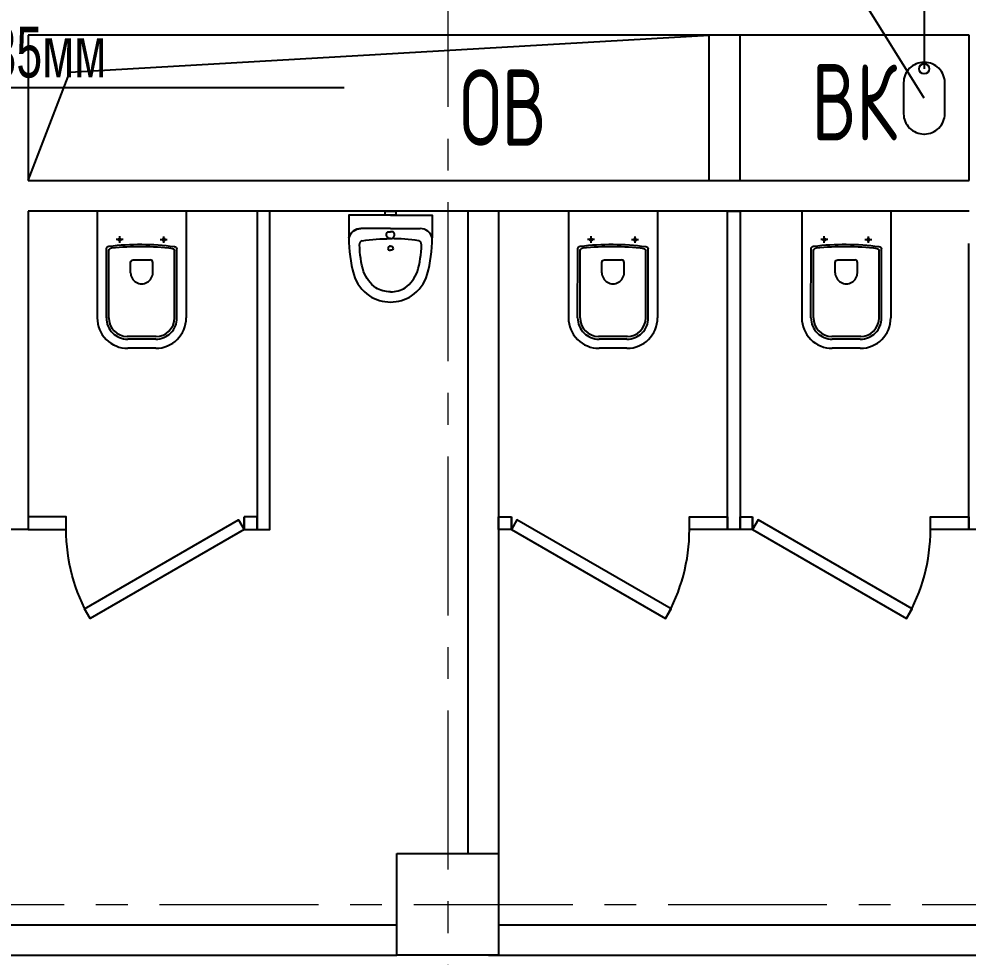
# Model space of a CAD drawing. Header units: millimetres. Extents: x -65527 to 8894748, y -37603 to 223697.
# Drawn here: x -30750 to -27013, y 113549 to 117239 of the extents above; entities that cross this region are included whole.
import ezdxf
from ezdxf import colors
from ezdxf.entities.mleader import LeaderData, LeaderLine
from ezdxf.math import Vec2, Vec3

# ---------------------------------------------------------------- set-up
doc = ezdxf.new("R2010")
doc.units = ezdxf.units.MM
doc.header["$LTSCALE"] = 10
doc.linetypes.add('CENTER', pattern=[2, 1.25, -0.25, 0.25, -0.25])
doc.layers.add('АР_Оси', color=142, linetype='Continuous', lineweight=9)
doc.layers.add('М_ЗАМЕТКИ', color=1, linetype='Continuous', lineweight=13)
doc.layers.add('Архитектура', color=251, linetype='Continuous')
doc.layers.add('М_ОВ-ВК', color=90, linetype='Continuous')
doc.styles.add('ICOCPEUR', font='isocpeur.ttf')
doc.styles.add('ISOCPEUR', font='isocpeur.ttf', dxfattribs={"width": 0.7})
doc.styles.get("Standard").update_dxf_attribs({"font": 'ARIALN.TTF'})

# ---------------------------------------------------------------- blocks, each defined once
blk = doc.blocks.new('*U35')
for p, q in [((0, 0), (0, 50)), ((700, 0), (700, 50))]:
    blk.add_line(p, q)
blk.add_lwpolyline([(0, 0), (606.2, -350), (628.1, -312.1), (21.9, 37.9)], close=True)
blk.add_arc((0, 0), 700, 330, 0)
blk = doc.blocks.new('унитаз поликлиники')
for p, q in [((0, 175), (0, -175)), ((0, 175), (420, 175)), ((420, 138.7), (149.6, 138.7)), ((420, 129), (156.8, 128.7)), ((125.6, 86.7), (99.5, 86.7)), ((112.4, 73.1), (112.4, 100.2)), ((242.4, 43.7), (201.9, 43.7)), ((494, 57.1), (494, -57.1)), ((504, 55), (504, -55)), ((540, 55), (540, -55)), ((191.9, -33.7), (191.9, 33.7)), ((112.3, -73), (112.3, -100.1)), ((242.4, -43.7), (201.9, -43.7)), ((125.5, -86.5), (99.4, -86.5)), ((420, -139), (147.9, -138.7)), ((420, -129), (155.2, -128.7)), ((0, -175), (420, -175))]:
    blk.add_line(p, q)
for centre, radius, start, end in [((420, 55), 120, 0, 90), ((420.5, 55.2), 83.5, 359.8619, 90.3335), ((420, 55), 74, 0, 90), ((242.4, 0), 43.7, 270, 90), ((420, -55), 120, 270, 0), ((420, -55), 84, 270, 0), ((420, -55), 74, 270, 358.4018)]:
    blk.add_arc(centre, radius, start, end)
at = {"extrusion": (0, 0, -1)}
for centre, major_axis, ratio, start_param, end_param in [((1158.1, 0), (-731, -726.4), 0.993775, 0.659849, 0.910919), ((984.1, 0), (-23.4, -941.4), 0.89728, 1.422258, 1.677847), ((149.5, 127.3), (-5.6, -10.5), 0.821373, 1.269211, 2.570669), ((154.4, 119.8), (-5.61, -7.72), 0.798093, 1.232924, 2.686723), ((112.4, 86.8), (3.55, 3.55), 1, 5.504025, 11.78721), ((201.9, -33.5), (4.12, -9.49), 0.964797, 0.42926, 1.943413), ((147.9, -127.5), (5.4, -10.4), 0.836443, 0.56114, 1.877577), ((155.2, -117.5), (5.3, -10.4), 0.842984, 0.549902, 1.8819)]:
    blk.add_ellipse(centre, major_axis=major_axis, ratio=ratio, start_param=start_param, end_param=end_param, dxfattribs=at)
for centre, major_axis, ratio, start_param, end_param in [((201.9, 33.5), (4.12, 9.49), 0.964797, 0.42926, 1.943413), ((112.3, -86.6), (3.54, -3.55), 1, 5.504025, 11.78721)]:
    blk.add_ellipse(centre, major_axis=major_axis, ratio=ratio, start_param=start_param, end_param=end_param)
blk = doc.blocks.new('Писуар')
for points in [[(0, 52.9), (116.5, 52.9, 0.328868), (164.1, 90, 0.066999), (144.5, 233.5, 0.172209), (82.4, 318.1, 0.143285), (0, 342, 0.143285), (-82.4, 318.1, 0.172209), (-144.5, 233.5, 0.066999), (-164.1, 90)], [(-58.2, 285.9, 0.137396), (-105.9, 222.3)], [(58.2, 285.9, -0.137396), (105.9, 222.3)], [(-164.1, 90, 0.328868), (-116.5, 52.9, 8)], [(0, 92.6, 0.419996), (-15.9, 76.8, 0.151492), (-10.6, 66.2), (0, 66.2)], [(0, 92.6, -0.419996), (15.9, 76.8, -0.151492), (10.6, 66.2), (0, 66.2)]]:
    blk.add_lwpolyline(points, format="xyb")
for points in [[(0, 0), (-164.1, 0), (-164.1, 90)], [(0, 0), (164.1, 0), (164.1, 90)], [(0, 52.9), (-116.5, 52.9)]]:
    blk.add_lwpolyline(points)
blk.add_lwpolyline([(-21.2, 0), (21.2, 0), (21.2, -15.9), (-21.2, -15.9)], close=True)
for centre, radius, start, end in [((0, 187.1), 114.7, 90, 120.5102), ((282.3, 110.1), 404.1, 163.8712, 178.9693), ((2.6, 912.1), 819.4, 262.0158, 269.8149)]:
    blk.add_arc(centre, radius, start, end)
at = {"extrusion": (0, 0, -1)}
for centre, radius, start, end in [((0, 187.1), 114.7, 90, 120.5102), ((282.3, 110.1), 404.1, 163.8712, 178.9693), ((2.6, 912.1), 819.4, 262.0158, 269.8149)]:
    blk.add_arc(centre, radius, start, end, dxfattribs=at)
for points, start_tangent, end_tangent in [([(-121.7, 117.4), (-111.2, 100.6)], (0.014037, -0.999901), (0.974129, -0.225992)), ([(121.7, 117.4), (111.2, 100.6)], (-0.014037, -0.999901), (-0.974129, -0.225992))]:
    blk.add_spline(points, degree=3, dxfattribs=dict(start_tangent=start_tangent, end_tangent=end_tangent))
for points in [[(-10.6, 132.4), (-10.6, 137.6), (-5.3, 137.6), (0, 137.6)], [(0, 121.8), (-5.3, 121.8), (-10.6, 127.1), (-10.6, 132.4)], [(10.6, 132.4), (10.6, 137.6), (5.3, 137.6), (0, 137.6)], [(0, 121.8), (5.3, 121.8), (10.6, 127.1), (10.6, 132.4)], [(164.1, 90), (158.8, 68.8), (137.6, 52.9), (116.5, 52.9)]]:
    blk.add_open_spline(points, degree=3)
blk = doc.blocks.new('_DOTSMALL')
at = {"color": 0, "linetype": 'ByBlock', "const_width": 0.5}
blk.add_lwpolyline([(-0.0625, 0, 1), (0.0625, 0, 1)], format="xyb", close=True, dxfattribs=at)
blk = doc.blocks.new('_None')

msp = doc.modelspace()

# ---------------------------------------------------------------- linework, layer by layer
at = {"layer": 'АР_Оси', "linetype": 'CENTER', "ltscale": 50}
for p, q in [((-29063.4, 129518), (-29063.4, 73785.7)), ((-59197.1, 113755.6), (23981.3, 113755.6))]:
    msp.add_line(p, q, dxfattribs=at)
at = {"layer": 'Архитектура', "lineweight": 25, "transparency": 33554684}
for points in [[(-30713.4, 117175.2), (-30713.4, 116603.4)], [(-27829.5, 117175.2), (-30713.4, 117175.2)], [(-30713.4, 116603.4), (-30549.9, 117029.3), (-28034.9, 117175.2)], [(-28034.9, 116603.4), (-28034.9, 117175.2)], [(-27013.4, 117175.2), (-28018.4, 117175.2)], [(-27914.9, 117175.2), (-27914.9, 116603.4)], [(-27013.4, 116603.4), (-27013.4, 117175.2)], [(-30713.4, 116603.4), (-27742, 116603.4)], [(-28018.4, 116603.4), (-27013.4, 116603.4)], [(-30713.4, 116483.4), (-30713.4, 115231)], [(-27013.4, 116483.4), (-30713.4, 116483.4)], [(-28983.4, 113955.5), (-28983.5, 116483.4)], [(-28863.5, 116483.4), (-28863.5, 113955.5)], [(-27013.4, 116483.4), (-27013.4, 116483.4)], [(-27013.5, 115231), (-27013.5, 116355.2)], [(-30713.4, 115231), (-30833.4, 115231)], [(-26913.5, 115231), (-27013.5, 115231)], [(-30962.8, 113675.8), (-29263.4, 113675.8)], [(-26685.1, 113675.5), (-26685.1, 113555.5), (-28903.4, 113555.5)], [(-28863.4, 113675.4), (-26685.1, 113675.4)], [(-30962.8, 113555.6), (-29263.4, 113555.6)]]:
    msp.add_lwpolyline(points, dxfattribs=at)
for points in [[(-29763.5, 116483.4), (-29813.5, 116483.4), (-29813.4, 115231), (-29763.4, 115231)], [(-27963.5, 116483.4), (-27913.5, 116483.4), (-27913.5, 115231), (-27963.5, 115231)], [(-30713.4, 115281), (-30713.4, 115231), (-30563.9, 115231), (-30563.9, 115281)], [(-29863.9, 115281), (-29863.9, 115231), (-29813.4, 115231), (-29813.4, 115281)], [(-28813, 115281), (-28813, 115231), (-28863.4, 115231), (-28863.4, 115281)], [(-27963.5, 115281), (-27963.5, 115231), (-28113, 115231), (-28113, 115281)], [(-27865, 115281), (-27865, 115231), (-27913.5, 115231), (-27913.5, 115281)], [(-27013.5, 115281), (-27013.5, 115231), (-27165, 115231), (-27165, 115281)], [(-29263.4, 113955.6), (-28863.4, 113955.6), (-28863.4, 113555.6), (-29263.4, 113555.6)]]:
    msp.add_lwpolyline(points, close=True, dxfattribs=at)
at = {"layer": 'М_ОВ-ВК', "linetype": 'ByBlock'}
msp.add_lwpolyline([(-29939.4, 120408.9), (-29939.4, 119340.7), (-27189.7, 119340.7), (-27189.7, 117042.9)], dxfattribs=at)
msp.add_lwpolyline([(-27188.7, 117068.4), (-27190.7, 117068.4, 0.414214), (-27270.7, 116988.4), (-27270.7, 116866.4, 0.414214), (-27190.7, 116786.4), (-27188.7, 116786.4, 0.414214), (-27108.7, 116866.4), (-27108.7, 116988.4, 0.414214)], format="xyb", close=True, dxfattribs=at)
msp.add_circle((-27189.7, 117042.9), 20, dxfattribs=at)

# ---------------------------------------------------------------- block references
at = {"layer": 'Архитектура', "lineweight": 25, "transparency": 33554684}
for name, p, rotation in [('унитаз поликлиники', (-30267, 116483.4), 270.0015666875582), ('Писуар', (-29288.5, 116467.5), 180.0015666875582), ('унитаз поликлиники', (-28413.5, 116483.4), 270.0015666875582), ('унитаз поликлиники', (-27496, 116483.4), 270.0015666875582)]:
    msp.add_blockref(name, p, dxfattribs=dict(at, rotation=rotation))
at = {"layer": 'Архитектура', "lineweight": 25, "transparency": 33554684, "xscale": -1}
msp.add_blockref('*U35', (-29863.9, 115231), dxfattribs=at)
at = {"layer": 'Архитектура', "lineweight": 25, "transparency": 33554684}
for p in [(-28813, 115231), (-27865, 115231)]:
    msp.add_blockref('*U35', p, dxfattribs=at)

# ---------------------------------------------------------------- texts
at = {"layer": 'Архитектура', "lineweight": 25, "transparency": 33554684, "char_height": 300, "attachment_point": 5, "line_spacing_factor": 0.7, "style": 'ICOCPEUR'}
for s, insert in [('\\A1;{\\W0.7;ВК}', (-27464.5, 116911.4)), ('\\A1;{\\W0.7;ОВ}', (-28846.1, 116890.4))]:
    msp.add_mtext(s, dxfattribs=dict(at, insert=insert))

# ---------------------------------------------------------------- leaders
at = {"layer": 'Архитектура', "lineweight": 25, "transparency": 33554684}
ml = msp.add_multileader_mtext('Standard', dxfattribs=at)
ml.set_content('+8,400', color=256, style='ISOCPEUR')
ml.set_leader_properties(color=256, linetype='Continuous', lineweight=-1)
ml.set_arrow_properties(name='DOTSMALL')
ml.build(insert=Vec2(0, 0))
ml.multileader.update_dxf_attribs({"has_text_frame": 1, "text_left_attachment_type": 4, "text_right_attachment_type": 4, "dogleg_length": 100, "arrow_head_size": 180})
ctx = ml.context
ctx.base_point, ctx.char_height, ctx.arrow_head_size, ctx.landing_gap_size, ctx.plane_origin = Vec3(-38957.8, 116848.7), 250, 180, 50, Vec3(-38730.6, 116641.5)
ctx.left_attachment, ctx.right_attachment = 4, 4
notes = []
notes.append((ctx, [(0, (0, 0, 0), (0, 0), (1, 0), 1, [])]))
ctx.mtext.insert, ctx.mtext.width, ctx.mtext.line_spacing_style, ctx.mtext.flow_direction = Vec3(-38907.8, 117182), 852.697, 2, 5
at = {"layer": 'М_ЗАМЕТКИ', "color": 7, "linetype": 'ByBlock'}
ml = msp.add_multileader_mtext('Standard', dxfattribs=at)
ml.set_content('{\\W0.8;Rг 12,7мм, Rж 6,35мм}', color=7)
ml.set_leader_properties()
ml.set_arrow_properties(name='NONE')
ml.build(insert=Vec2(0, 0))
ml.multileader.update_dxf_attribs({"text_left_attachment_type": 6, "text_right_attachment_type": 6, "dogleg_length": 0.36, "arrow_head_size": 0.162})
ctx = ml.context
ctx.base_point, ctx.char_height, ctx.arrow_head_size, ctx.landing_gap_size, ctx.plane_origin = Vec3(-32268.4, 116968.8, 0), 200, 0.162, 0.081, Vec3(-23916.2, 125437.3, 0)
ctx.left_attachment, ctx.right_attachment, ctx.text_align_type = 6, 6, 1
notes.append((ctx, [(0, (1, 1, 0), (-32268.8, 116968.8, 0), (1, 0), 0.324, [(0, [(-33188.4, 117773.4, 0)], 0, [])])]))
ctx.mtext.insert, ctx.mtext.width, ctx.mtext.defined_height, ctx.mtext.alignment, ctx.mtext.flow_direction = Vec3(-31343.8, 117208.8, 0), 2817.48, 544.3, 2, 5
ml = msp.add_multileader_mtext('Standard', dxfattribs=at)
ml.set_content('{\\W0.8;HL138}', color=7)
ml.set_leader_properties()
ml.set_arrow_properties(name='NONE')
ml.build(insert=Vec2(0, 0))
ml.multileader.update_dxf_attribs({"text_left_attachment_type": 6, "text_right_attachment_type": 6, "dogleg_length": 0.36, "arrow_head_size": 0.162})
ctx = ml.context
ctx.base_point, ctx.char_height, ctx.arrow_head_size, ctx.landing_gap_size, ctx.plane_origin = Vec3(-27974.2, 117354.5, 0), 200, 0.162, 0.081, Vec3(-18863.3, 123584.6, 0)
ctx.left_attachment, ctx.right_attachment, ctx.text_align_type = 6, 6, 1
notes.append((ctx, [(1, (1, 1, 0), (-27456.1, 117354.5, 0), (-1, 0), 0.324, [(0, [(-27189.7, 116927.4, 0)], 0, [])])]))
ctx.mtext.insert, ctx.mtext.width, ctx.mtext.defined_height, ctx.mtext.alignment, ctx.mtext.flow_direction = Vec3(-27715.3, 117594.5, 0), 2817.48, 544.3, 2, 5
for ctx, leaders in notes:
    for number, flags, end, landing, length, lines in leaders:
        leader = LeaderData()
        leader.index, (leader.has_last_leader_line, leader.has_dogleg_vector, leader.attachment_direction) = number, flags
        leader.last_leader_point, leader.dogleg_vector, leader.dogleg_length = Vec3(end), Vec3(landing), length
        for number, points, colour, breaks in lines:
            line = LeaderLine()
            line.index, line.vertices, line.color, line.breaks = number, Vec3.list(points), colors.encode_raw_color(colour), breaks
            leader.lines.append(line)
        ctx.leaders.append(leader)

doc.saveas('drawing.dxf')
